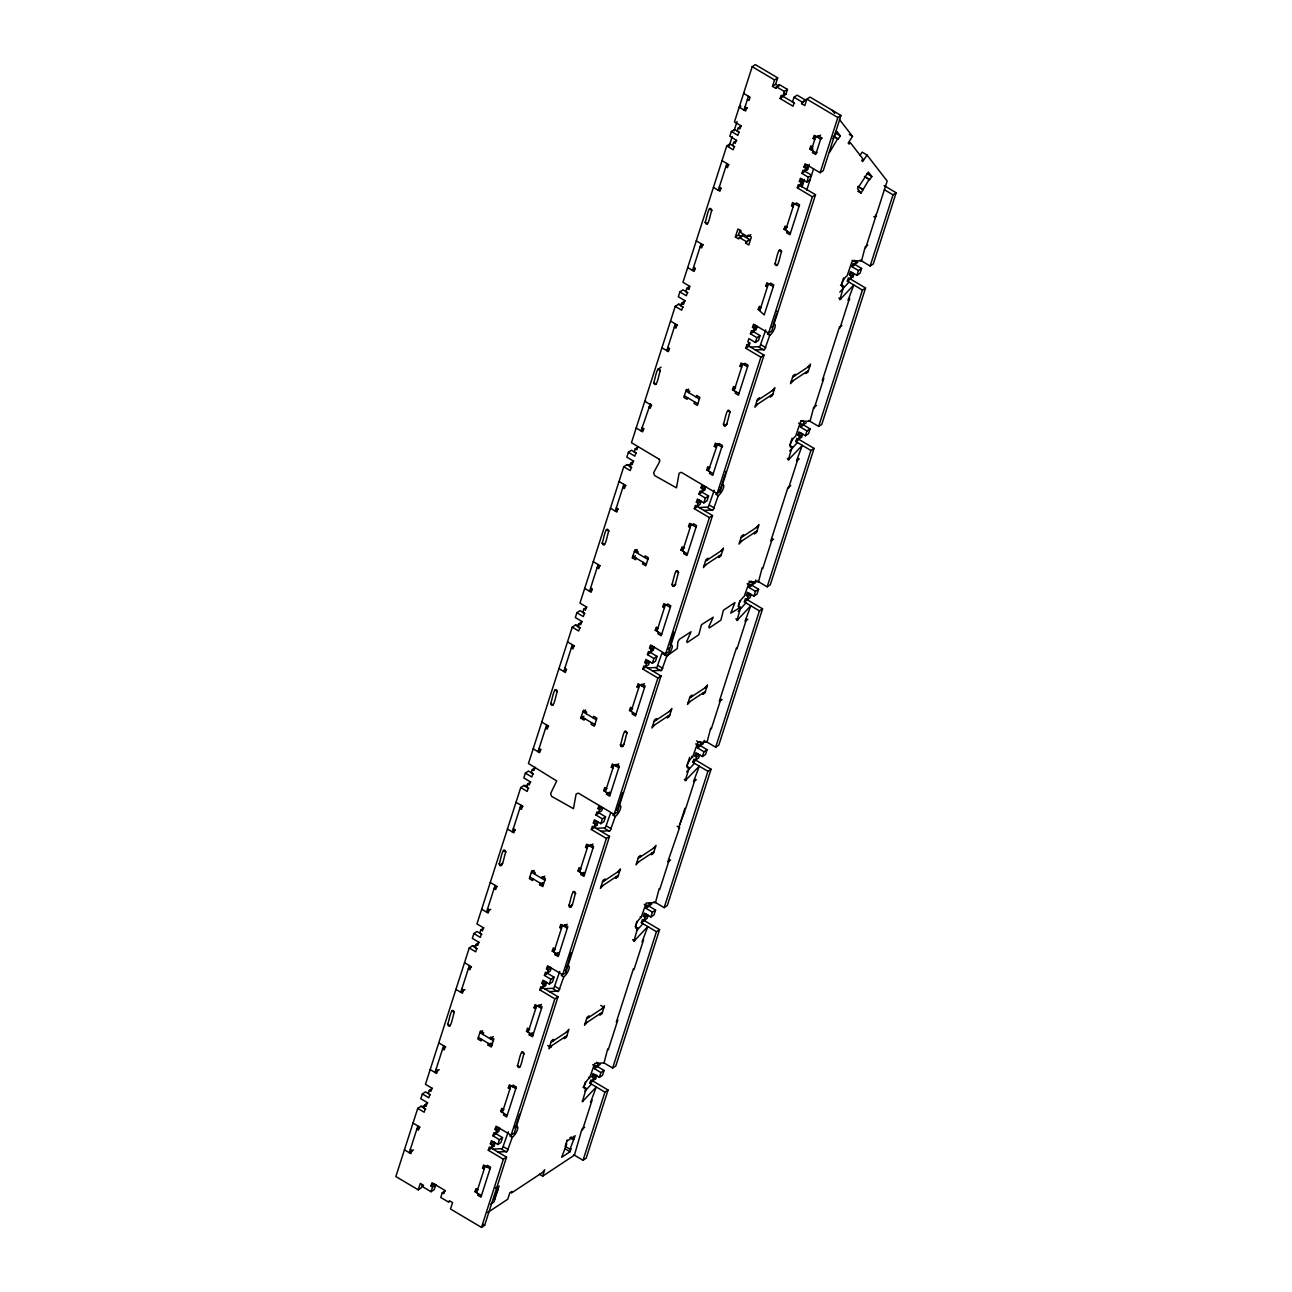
<?xml version="1.0" encoding="UTF-8"?>
<svg xmlns="http://www.w3.org/2000/svg" width="1292" height="1292" viewBox="0 0 1292 1292"><rect width="100%" height="100%" fill="white"/><g stroke="black" fill="none" stroke-linecap="round" stroke-linejoin="round"><path stroke-width="1.5" d="M683.452 304.298L678.381 304.282L675.231 306.365L631.465 442.704L659.356 459.338L659.631 461.648L653.623 472.727L654.608 475.553L676.459 487.843L679.124 473.227L681.304 472.291L717.108 493.56L720.258 491.477L764.024 355.139L748.94 346.175L745.807 348.259L760.891 357.206L764.024 355.139M747.826 619.32L745.048 621.177L750.813 605.77L736.924 620.564L740.736 607.159L730.739 613.183L734.986 602.557L723.391 610.276L720.904 620.128L709.276 627.96L708.807 626.862L713.265 617.188L701.475 624.714L698.794 634.727L687.166 642.576L686.698 641.478L691.058 631.74L679.366 639.33L677.945 641.656L677.25 648.552L666.769 656.061L661.714 670.29L652.412 670.823M447.63 1024.265C450.763 1032.179 453.153 1013.493 454.348 1012.347C451.215 1004.433 448.825 1023.102 447.63 1024.265L450.052 1025.703M499.132 863.863C502.265 871.777 504.655 853.091 505.85 851.929C502.717 844.031 500.311 862.701 499.132 863.863L501.554 865.301M550.634 703.462C553.767 711.359 556.158 692.69 557.353 691.527C554.22 683.63 551.813 702.299 550.634 703.462L553.057 704.899M517.381 1065.69C520.514 1073.587 522.905 1054.918 524.1 1053.755C520.967 1045.842 518.577 1064.527 517.381 1065.69L519.804 1067.127M602.137 543.06C605.254 550.957 607.66 532.288 608.839 531.125C605.722 523.228 603.316 541.897 602.137 543.06L604.559 544.497M568.884 905.288C572.017 913.186 574.407 894.516 575.602 893.353C572.469 885.44 570.079 904.125 568.884 905.288L571.306 906.726M653.623 382.658C656.756 390.555 659.162 371.886 660.341 370.723C657.208 362.81 654.818 381.495 653.623 382.658L656.045 384.095M620.386 744.87C623.519 752.784 625.909 734.114 627.105 732.952C623.971 725.038 621.581 743.724 620.386 744.87L622.809 746.324M705.125 222.256C708.258 230.154 710.648 211.484 711.844 210.321C708.71 202.408 706.32 221.094 705.125 222.256L707.548 223.694M671.888 584.468C675.022 592.382 677.412 573.713 678.607 572.55C675.474 564.636 673.067 583.322 671.888 584.468L674.311 585.906M723.391 424.067C726.508 431.98 728.914 413.295 730.093 412.148C726.976 404.235 724.57 422.904 723.391 424.067L725.813 425.504M774.877 263.665C778.01 271.578 780.416 252.893 781.595 251.73C778.462 243.833 776.072 262.502 774.877 263.665L777.316 265.102M725.668 472.614L725.62 471.596M777.17 312.212L777.122 311.194M659.211 888.508L655.529 902.527L646.226 903.06L641.155 917.352A6.638 2.213 -59.3 0 0 635.987 924.975A6.638 2.213 -59.3 0 0 637.715 928.044L633.823 941.351L647.809 926.59L642.043 941.981M425.956 1106.323L420.885 1106.307L417.736 1108.374L395.853 1176.544L418.204 1189.819L421.353 1187.752L422.371 1184.538M430.365 1094.744L425.52 1091.869L422.371 1093.936L420.821 1098.749L427.297 1102.593L426.263 1105.791L424.648 1104.838L423.615 1108.052M475.763 945.906L472.371 945.889L469.238 947.973L425.456 1084.311L431.932 1088.155L430.898 1091.369L429.283 1090.4L428.25 1093.613M481.868 934.342L477.006 931.467L473.873 933.535L472.323 938.347L478.799 942.191L477.765 945.389L476.15 944.436L475.117 947.65L476.732 948.603L475.698 951.816L469.238 947.973M527.265 785.504L523.874 785.488L520.741 787.571L476.958 923.909L483.434 927.753L482.4 930.951L480.785 929.998L479.752 933.212M533.354 773.94L528.509 771.049L525.376 773.133L523.825 777.945L530.285 781.789L529.268 784.987L527.653 784.034L526.619 787.232L528.234 788.201L527.201 791.415L520.741 787.571M578.768 625.102L575.376 625.086L572.243 627.169L528.46 763.507L556.69 780.949L550.618 793.546L551.619 796.356L573.454 808.647L576.119 794.031L578.315 793.11L614.104 814.364L617.253 812.28L661.019 675.942L645.935 666.979L642.802 669.062L657.886 678.025L661.019 675.942M584.856 613.538L580.011 610.648L576.878 612.731L575.328 617.544L581.788 621.371L580.77 624.585L579.139 623.632L578.122 626.83L579.737 627.799L578.703 630.997L572.243 627.169M631.95 464.7L626.878 464.684L623.745 466.767L579.963 603.106L586.423 606.949L585.405 610.147L583.774 609.194L582.757 612.392L584.372 613.361L583.338 616.575L576.878 612.731M636.358 453.121L631.513 450.246L628.38 452.329L626.83 457.142L633.29 460.969L632.256 464.183L630.641 463.23L629.624 466.428L631.239 467.397L630.205 470.595L623.745 466.767M687.861 292.719L683.016 289.844L679.867 291.927L678.332 296.74L684.792 300.568L683.759 303.781L682.144 302.812L681.11 306.026M734.728 146.755L729.883 143.88L726.734 145.948L682.967 282.302L689.427 286.13L688.394 289.343L686.779 288.391L685.745 291.588L687.36 292.557L686.343 295.755L679.867 291.927M739.363 132.317L734.518 129.442L731.369 131.526L729.835 136.322L736.295 140.166L735.261 143.38L733.646 142.411L732.612 145.625M808.76 165.877L805.61 167.96L803.995 166.991L805.029 163.793L820.113 172.74L823.246 170.673L840.979 115.456L810.003 97.061L806.87 99.145L804.803 105.556L801.573 103.635L805.223 99.952L797.148 95.156L794.015 97.239L792.464 102.052L794.079 103.005L793.046 106.219L780.126 98.531L781.159 95.333L782.774 96.286L785.907 94.219L787.458 89.406L779.367 84.61L775.717 88.276L772.487 86.37L775.62 84.287L777.687 77.875L755.336 64.6L752.186 66.683L734.47 121.9L740.93 125.728L739.896 128.942L738.281 127.973L737.247 131.186M729.205 145.964L732.225 136.548M734.05 130.912L737.07 121.496M417.865 1125.962L409.289 1152.69L413.472 1149.928M443.608 1045.761L435.033 1072.489L439.215 1069.728M469.367 965.56L460.776 992.288L464.975 989.527M495.111 885.359L486.535 912.087L490.718 909.326M520.87 805.158L512.278 831.887L515.072 830.045M535.421 767.513L532.288 769.596L531.254 772.81L532.869 773.763L531.836 776.976L525.376 773.133M546.613 724.941L538.037 751.686L540.831 749.845M572.372 644.74L563.78 671.485L566.574 669.644M598.115 564.539L589.54 591.284L592.317 589.427M623.858 484.338L615.283 511.083L618.077 509.226M638.426 446.709L635.276 448.792L634.259 451.99L635.874 452.959L634.84 456.157L628.38 452.329M675.361 323.937L666.785 350.681L669.579 348.824M701.12 243.736L692.528 270.464L695.322 268.623M726.863 163.535L718.287 190.263L721.081 188.422M748.456 96.286L744.03 110.062L747.39 107.85M425.23 1109.004L424.196 1112.218L417.736 1108.374M429.865 1094.566L428.831 1097.78L422.371 1093.936M481.367 934.164L480.333 937.378L473.873 933.535M534.92 767.351L533.903 770.549L532.288 769.596M637.925 446.531L636.891 449.745L635.276 448.792M682.725 306.995L681.708 310.193L675.231 306.365M734.227 146.577L733.21 149.791L726.734 145.948M738.862 132.155L737.845 135.353L731.369 131.526M688.894 289.521L689.928 286.307L686.779 288.391M418.204 1189.819L420.271 1183.407L423.501 1185.329L422.985 1186.928L431.06 1191.725L434.209 1189.641L435.743 1184.829L434.128 1183.876L430.995 1185.959L432.61 1186.912L435.743 1184.829M772.487 86.37L774.554 79.942L777.687 77.875M775.717 88.276L779.367 84.61M584.598 718.53L584.081 720.128L580.851 718.223L583.419 710.196L586.649 712.118L586.132 713.717M636.084 558.128L635.583 559.727L632.337 557.805L634.921 549.794L638.151 551.716L637.634 553.315M747.632 236.662L748.149 235.063L751.379 236.985L748.811 244.995L745.581 243.09L749.231 239.408L742.238 235.241L738.572 238.923L735.342 237.001L737.926 228.991L741.156 230.897L740.639 232.512L747.632 236.662L750.781 234.595M430.995 1185.959L432.029 1182.745L444.949 1190.417L443.915 1193.63L442.3 1192.678L440.766 1197.474L448.841 1202.287L449.358 1200.672L452.588 1202.594L450.52 1209.005L481.496 1227.4L484.645 1225.317L506.529 1157.148L491.445 1148.2L488.295 1150.268L503.379 1159.231L506.529 1157.148M431.06 1191.725L432.61 1186.912M735.342 237.001L738.491 234.934L740.025 230.121M782.774 96.286L784.309 91.474L787.458 89.406M780.126 98.531L783.259 96.464L784.292 93.25L785.907 94.219M481.593 1039.333L481.076 1040.948L477.846 1039.026L480.414 1031L483.644 1032.922L483.143 1034.521M533.095 878.931L532.579 880.546L529.349 878.625L531.916 870.598L535.146 872.52L534.63 874.119M687.586 397.726L687.069 399.325L683.839 397.403L686.423 389.393L689.653 391.315L689.137 392.913M742.238 235.241L741.721 236.856L738.491 234.934M493.286 1036.604L490.136 1038.687L490.653 1037.072L493.883 1038.994L491.315 1047.021L488.085 1045.099L488.586 1043.5M544.772 876.202L541.639 878.285L542.155 876.67L545.385 878.592L542.818 886.619L539.572 884.697L540.088 883.098M591.591 722.696L591.074 724.295L594.304 726.217L596.888 718.19L593.658 716.269L593.141 717.884M643.093 562.278L642.576 563.893L645.806 565.815L648.39 557.789L645.16 555.867L644.643 557.466M694.595 401.877L694.079 403.492L697.309 405.397L699.893 397.387L696.646 395.465L696.146 397.064M745.581 243.09L749.231 239.408M801.573 103.635L805.223 99.952M481.464 1195.552L475.004 1191.708L476.021 1188.511L477.636 1189.464M484.161 1169.147L482.546 1168.178L483.579 1164.98L490.039 1168.808M488.295 1150.268L489.329 1147.07L490.944 1148.023L494.093 1145.956L495.127 1142.742L493.496 1141.789L490.362 1143.856L491.977 1144.809L495.127 1142.742M490.362 1143.856L491.396 1140.642L497.856 1144.486L500.989 1142.419L502.54 1137.606L496.08 1133.762L492.93 1135.829L499.406 1139.673L502.54 1137.606M492.93 1135.829L493.964 1132.632L495.579 1133.585L498.728 1131.517L499.762 1128.304L498.131 1127.351L494.998 1129.418L496.613 1130.387L499.762 1128.304M494.998 1129.418L496.031 1126.22L511.115 1135.167L514.248 1133.084L558.031 996.746L542.947 987.799L539.798 989.866L554.882 998.829L558.031 996.746M507.207 1115.351L500.747 1111.508L501.78 1108.294L503.395 1109.263M509.92 1088.946L508.305 1087.977L509.339 1084.779L515.799 1088.607M532.966 1035.15L526.506 1031.307L527.524 1028.093L529.139 1029.062M535.663 1008.745L534.048 1007.776L535.082 1004.578L541.542 1008.406M539.798 989.866L540.831 986.668L542.446 987.621L545.595 985.538L546.613 982.34L543.48 984.407L542.446 987.621M543.48 984.407L541.865 983.454L542.898 980.24L549.358 984.084L552.492 982.001L554.042 977.188L547.582 973.361L544.433 975.428L550.909 979.271L554.042 977.188M544.433 975.428L545.466 972.23L547.081 973.183L550.231 971.116L551.248 967.902L549.633 966.949L546.5 969.016L548.115 969.969L551.248 967.902M546.5 969.016L547.533 965.802L562.618 974.766L565.751 972.682L609.517 836.344L594.449 827.397L591.3 829.464L606.384 838.427L609.517 836.344M558.709 954.949L552.249 951.106L553.283 947.892L554.898 948.861M561.422 928.544L559.807 927.575L560.825 924.378L567.301 928.205M584.468 874.749L577.992 870.905L579.026 867.691L580.641 868.66M587.166 848.343L585.551 847.374L586.584 844.177L593.044 848.004M591.3 829.464L592.334 826.25L593.949 827.219L597.082 825.136L598.115 821.938L594.982 824.005L593.949 827.219M594.982 824.005L593.367 823.052L594.385 819.839L600.861 823.682L603.994 821.599L605.544 816.786L599.084 812.959L595.935 815.026L602.395 818.87L605.544 816.786M595.935 815.026L596.969 811.828L598.584 812.781L601.717 810.698L602.75 807.5L599.617 809.567L598.584 812.781M599.617 809.567L598.002 808.614L599.02 805.4M610.212 794.548L603.752 790.704L604.785 787.49L606.4 788.459M612.925 768.142L611.294 767.173L612.327 763.976L618.803 767.803M635.955 714.331L629.495 710.503L630.528 707.289L632.143 708.258M638.668 687.942L637.053 686.973L638.087 683.759L644.547 687.602M642.802 669.062L643.836 665.848L645.451 666.817L648.584 664.734L649.618 661.536L646.485 663.603L645.451 666.817M646.485 663.603L644.87 662.651L645.887 659.437L652.363 663.28L655.496 661.197L657.047 656.384L650.57 652.557L647.437 654.624L653.897 658.468L657.047 656.384M647.437 654.624L648.471 651.41L650.086 652.379L653.219 650.296L654.253 647.098L651.12 649.165L650.086 652.379M651.12 649.165L649.505 648.213L650.522 644.999L665.606 653.962L668.755 651.879L712.522 515.54L697.438 506.577L694.305 508.66L709.389 517.607L712.522 515.54M661.714 634.13L655.254 630.302L656.271 627.088L657.886 628.057M664.411 607.725L662.796 606.772L663.83 603.558L670.29 607.402M687.457 553.929L680.997 550.101L682.031 546.887L683.646 547.84M690.17 527.524L688.555 526.571L689.589 523.357L696.049 527.201M694.305 508.66L695.338 505.447L696.953 506.416L700.086 504.332L701.12 501.118L697.971 503.202L696.953 506.416M697.971 503.202L696.356 502.249L697.389 499.035L703.849 502.879L706.999 500.795L708.549 495.983L702.073 492.139L698.94 494.222L705.4 498.066L708.549 495.983M698.94 494.222L699.973 491.008L701.588 491.977L704.721 489.894L705.755 486.696L702.606 488.764L701.588 491.977M702.606 488.764L700.991 487.811L702.024 484.597M713.216 473.728L706.74 469.9L707.774 466.687L709.389 467.639M715.913 447.323L714.298 446.37L715.332 443.156L721.792 447L722.632 446.451M738.959 393.527L732.499 389.7L733.533 386.486L735.148 387.439M741.673 367.122L740.058 366.169L741.075 362.955L747.551 366.799M745.807 348.259L746.824 345.045L749.974 342.978L748.94 346.175M750.442 333.82L753.575 331.737L760.035 335.581L756.902 337.664L750.442 333.82L751.46 330.607L753.091 331.576L756.224 329.492L757.257 326.278L754.108 328.362L753.091 331.576M754.108 328.362L752.493 327.409L753.527 324.195L768.611 333.142L771.744 331.075L815.527 194.737L800.442 185.773L797.309 187.857L812.377 196.804L815.527 194.737M770.064 284.676L770.581 283.077L773.811 284.983L764.202 314.925L758.242 309.499L759.276 306.285L760.891 307.238M767.416 286.921L765.801 285.968L766.834 282.754L773.294 286.598M790.462 233.125L784.002 229.282L785.035 226.084L786.65 227.037M793.175 206.72L791.544 205.767L792.577 202.553L799.037 206.397M797.309 187.857L798.327 184.643L799.942 185.596L803.091 183.529L801.476 182.56M804.125 180.315L800.975 182.398L799.36 181.429L800.394 178.231L806.854 182.059L810.003 179.992M801.944 173.419L802.962 170.205L804.577 171.174L807.726 169.09L806.111 168.138L805.077 171.335L801.944 173.419L808.404 177.246L811.538 175.179L805.077 171.335M817.045 152.375L816.205 152.924L809.745 149.081L810.778 145.883L812.393 146.836M814.751 139.471L813.136 138.519L814.17 135.305L820.63 139.148L822.31 138.034M476.619 1192.678L485.194 1165.933M490.944 1148.023L491.977 1144.809M495.579 1133.585L496.613 1130.387M502.362 1112.477L510.954 1085.732M528.121 1032.26L536.697 1005.531M547.081 973.183L548.115 969.969M553.864 952.059L562.44 925.33M579.607 871.858L588.199 845.129M605.367 791.657L613.942 764.929M631.11 711.456L639.702 684.728M656.869 631.255L665.445 604.527M682.612 551.054L691.204 524.326M708.371 470.853L717.787 443.56M734.114 390.652L742.69 363.924M759.857 310.451L768.449 283.723M785.617 230.251L794.192 203.522M799.942 185.596L800.975 182.398M804.577 171.174L805.61 167.96M815.785 136.274L811.36 150.05L813.039 148.935M496.08 1133.762L497.113 1130.548M542.947 987.799L543.98 984.585L545.595 985.538M594.449 827.397L595.467 824.183L597.082 825.136M478.234 1193.63L477.717 1195.229L480.947 1197.151L490.556 1167.209L487.326 1165.287L486.809 1166.902M503.977 1113.429L503.46 1115.028L506.69 1116.95L516.315 1087.008L513.086 1085.086L512.569 1086.701M541.461 1004.417L538.312 1006.5L538.829 1004.885L542.059 1006.807L532.449 1036.749L529.219 1034.827L529.736 1033.229M567.204 924.216L564.071 926.283L564.572 924.684L567.818 926.606L558.192 956.548L554.962 954.627L555.479 953.028M592.947 844.015L589.814 846.082L590.331 844.483L593.561 846.405L583.952 876.347L580.722 874.426L581.222 872.827M618.707 763.814L615.557 765.881L616.074 764.283L619.304 766.204L609.695 796.147L606.465 794.225L606.982 792.626M632.725 712.425L632.208 714.024L635.454 715.946L645.063 686.004L641.833 684.082L641.317 685.681L644.45 683.613M658.484 632.224L657.967 633.823L661.197 635.745L670.806 605.803L667.576 603.881L667.06 605.48M684.227 552.023L683.71 553.622L686.94 555.544L696.566 525.602L693.336 523.68L692.819 525.279M709.986 471.806L709.47 473.421L712.7 475.343L722.309 445.401L719.079 443.479L718.562 445.078M735.729 391.605L735.213 393.22L738.443 395.142L748.068 365.2L744.822 363.278L744.321 364.877M787.232 231.203L786.715 232.818L789.945 234.724L799.554 204.782L796.324 202.876L795.807 204.475M812.975 151.002L812.458 152.618L815.704 154.523L821.147 137.533L817.917 135.628L817.4 137.227L820.549 135.143M801.896 187.259L804.415 179.41M807.435 169.995L809.244 164.359M497.856 1144.486L499.406 1139.673M549.358 984.084L550.909 979.271M600.861 823.682L602.395 818.87M652.363 663.28L653.897 658.468M703.849 502.879L705.4 498.066M746.824 345.045L748.456 346.014L749.473 342.8L747.858 341.831L748.892 338.633L755.352 342.461L756.902 337.664M806.854 182.059L808.404 177.246M760.035 335.581L758.501 340.394L755.352 342.461M806.741 190.134L813.492 169.107M493.06 1149.153L502.362 1148.62L508.24 1131.84M544.562 988.751L553.864 988.218L559.743 971.439M596.064 828.35L605.367 827.817L610.632 812.91M647.567 667.948L656.869 667.415L661.924 653.187L666.769 656.061M699.053 507.546L708.355 507.013L714.234 490.233M750.555 347.144L759.857 346.611L765.736 329.831M481.496 1227.4L503.379 1159.231M511.115 1135.167L554.882 998.829M562.618 974.766L606.384 838.427M614.104 814.364L657.886 678.025M665.606 653.962L709.389 517.607M717.108 493.56L760.891 357.206M768.611 333.142L812.377 196.804M820.113 172.74L837.846 117.524L840.979 115.456M497.905 1152.028L507.207 1151.495L512.246 1137.348A6.638 2.213 -59.3 0 0 517.414 1129.725A6.638 2.213 -59.3 0 0 515.669 1126.656L514.701 1126.075M516.251 1124.88L519.659 1114.237M549.407 991.626L558.709 991.093L563.748 976.946A6.638 2.213 -59.3 0 0 568.9 969.323A6.638 2.213 -59.3 0 0 567.172 966.254L566.687 965.964M567.753 964.478L571.209 952.866M600.909 831.224L610.212 830.691L615.25 816.544A6.638 2.213 -59.3 0 0 620.402 808.905A6.638 2.213 -59.3 0 0 618.674 805.837L618.19 805.562M618.674 805.837L622.76 792.594M664.346 654.624L667.27 655.738A6.638 2.213 -59.3 0 0 672.018 648.132A6.638 2.213 -59.3 0 0 670.177 645.435L673.713 632.063M703.914 510.421L713.216 509.888L718.239 495.724A6.638 2.213 -59.3 0 0 723.407 488.101A6.638 2.213 -59.3 0 0 721.679 485.033L725.087 474.39M755.4 350.019L764.702 349.486L769.741 335.322A6.638 2.213 -59.3 0 0 774.909 327.7A6.638 2.213 -59.3 0 0 773.181 324.631L776.589 313.988M553.073 1041.013L553.574 1039.414L551.49 1040.803L548.906 1048.813L551.523 1045.826M603.025 885.424L600.409 888.412L602.993 880.401L605.076 879.012L604.559 880.611M654.527 725.022L651.911 728.01L654.495 719.999L656.578 718.61L656.061 720.209M706.013 564.62L703.413 567.608L705.981 559.581L708.081 558.209L707.564 559.807M757.516 404.218L754.916 407.206L757.483 399.18L759.583 397.807L759.066 399.406M564.782 1037.072L564.265 1038.671L566.364 1037.282L568.932 1029.272L566.332 1032.26M616.284 876.67L615.767 878.269L617.867 876.88L620.435 868.87L617.818 871.858M667.786 716.252L667.27 717.867L669.353 716.479L671.937 708.452L669.321 711.44M719.289 555.851L718.772 557.466L720.855 556.077L723.439 548.05L720.823 551.038M770.775 395.449L770.258 397.048L772.358 395.675L774.942 387.648L772.325 390.636M587.117 1022.311L584.501 1025.299L587.085 1017.272L589.168 1015.883L588.651 1017.498M638.619 861.893L636.003 864.881L638.587 856.871L640.67 855.482L640.154 857.081M690.106 701.491L687.505 704.479L690.073 696.469L692.173 695.08L691.656 696.679M741.608 541.09L739.008 544.077L741.576 536.067L743.675 534.678L743.158 536.277M793.11 380.688L790.51 383.676L793.078 375.649L795.178 374.276L794.661 375.875M539.442 1174.234L542.672 1176.156L544.723 1169.728L542.123 1172.716L511.406 1193.017L511.923 1191.418L509.839 1192.807L507.772 1199.218L487.714 1212.477M600.376 1013.542L599.859 1015.141L601.959 1013.752L604.527 1005.741L601.91 1008.729M651.879 853.14L651.362 854.739L653.445 853.35L656.029 845.339L653.413 848.327M703.381 692.738L702.864 694.337L704.947 692.948L707.532 684.938L704.915 687.925M754.867 532.32L754.35 533.935L756.45 532.546L759.034 524.52L756.418 527.507M806.37 371.918L805.853 373.533L807.952 372.144L810.52 364.118L807.92 367.106M583.015 1087.38A6.638 2.213 -59.3 0 0 583.79 1087.008L585.518 1081.662M637.004 921.261L635.293 926.606L637.715 928.044M689.653 757.29L686.795 766.188L689.217 767.642L685.18 780.756L699.311 766.172L693.546 781.579L696.34 779.722M738.313 605.722L740.025 600.409M789.8 445.385L792.077 438.263M840.511 285.37A6.638 2.213 -59.3 0 0 841.302 284.983L843.579 277.861M567.204 1139.948L565.153 1146.359L569.998 1149.234L571.048 1148.54L570.014 1151.753L561.649 1157.293L566.817 1143.759L565.767 1144.454M607.708 1048.91L604.026 1062.928L594.724 1063.461L589.653 1077.754A6.638 2.213 -59.3 0 0 584.485 1085.377A6.638 2.213 -59.3 0 0 586.213 1088.445L582.321 1101.753L596.306 1086.992L590.541 1102.383M689.217 767.642A6.638 2.213 -59.3 0 1 687.489 764.573A6.638 2.213 -59.3 0 1 692.657 756.951L697.728 742.658L707.031 742.125L710.713 728.107M738.297 606.352L740.235 607.498A6.638 2.213 -59.3 0 1 739.121 603.768A6.638 2.213 -59.3 0 1 744.16 596.533L749.231 582.24L758.533 581.707L762.199 567.705M816.496 405.462L813.702 407.303L810.036 421.305L801.573 421.273L800.362 422.306L795.646 436.131A6.638 2.213 -59.3 0 0 790.494 443.754A6.638 2.213 -59.3 0 0 792.222 446.822L788.233 460.065L802.3 445.369L796.534 460.76L799.328 458.918M867.723 245.238L865.204 246.901L861.538 260.903L853.075 260.871L851.864 261.905L847.148 275.729A6.638 2.213 -59.3 0 0 841.996 283.352A6.638 2.213 -59.3 0 0 843.724 286.42L839.816 299.744L853.802 284.967L848.037 300.358L849.716 299.26M589.846 1083.148L592.98 1081.065L608.064 1090.028L604.931 1092.111L589.846 1083.148L590.88 1079.934L592.495 1080.903L595.628 1078.82L596.662 1075.622L595.047 1074.653L591.898 1076.737L593.513 1077.689L596.662 1075.622M591.898 1076.737L592.931 1073.523L599.391 1077.367L602.54 1075.283L604.091 1070.47L597.615 1066.643L594.481 1068.71L600.942 1072.554L604.091 1070.47M594.481 1068.71L595.515 1065.496L597.13 1066.465L600.263 1064.382M641.349 922.746L644.482 920.663L659.566 929.626L656.433 931.693L641.349 922.746L642.366 919.533L643.997 920.502L647.13 918.418L648.164 915.204L645.015 917.288L643.997 920.502M645.015 917.288L643.4 916.335L644.433 913.121L650.893 916.965L654.043 914.881L655.577 910.069L649.117 906.225L645.984 908.308L652.444 912.152L655.577 910.069M645.984 908.308L647.001 905.094L648.632 906.063L651.766 903.98M692.851 762.345L695.984 760.261L711.068 769.225L707.919 771.292L692.851 762.345L693.869 759.131L695.484 760.1L698.633 758.016L699.666 754.803L696.517 756.886L695.484 760.1M696.517 756.886L694.902 755.917L695.936 752.719L702.396 756.547L705.545 754.48L707.079 749.667L700.619 745.823L697.486 747.907L703.946 751.75L707.079 749.667M697.486 747.907L698.504 744.693L700.119 745.662L703.268 743.578L704.302 740.364M744.337 601.943L747.487 599.859L762.571 608.823L759.421 610.89L744.337 601.943L745.371 598.729L746.986 599.682L750.135 597.615L751.153 594.401L748.02 596.484L746.986 599.682M748.02 596.484L746.405 595.515L747.438 592.317L753.898 596.145L757.031 594.078L758.582 589.265L752.122 585.421L748.972 587.505L755.449 591.332L758.582 589.265M748.972 587.505L750.006 584.291L751.621 585.26L754.77 583.177L755.788 579.963M795.84 441.541L798.989 439.458L814.073 448.405L810.924 450.488L795.84 441.541L796.873 438.327L798.488 439.28L801.638 437.213L802.655 433.999L799.522 436.082L798.488 439.28M799.522 436.082L797.907 435.113L798.94 431.916L805.4 435.743L808.534 433.676L810.084 428.863L803.624 425.02L800.475 427.103L806.935 430.93L810.084 428.863M800.475 427.103L801.508 423.889L803.123 424.842L806.273 422.775M847.342 281.123L850.491 279.056L865.559 288.003L862.426 290.086L847.342 281.123L848.376 277.925L849.991 278.878L853.124 276.811L854.157 273.597L851.024 275.68L849.991 278.878M851.024 275.68L849.409 274.712L850.427 271.498L856.903 275.341L860.036 273.274L861.586 268.461L855.126 264.618L851.977 266.701L858.437 270.529L861.586 268.461M851.977 266.701L853.011 263.487L854.626 264.44L857.759 262.373L856.144 261.404M569.998 1149.234L575.166 1135.716L566.784 1141.24M592.495 1080.903L593.513 1077.689M597.13 1066.465L598.148 1063.251L596.533 1062.299M648.632 906.063L649.65 902.85M700.119 745.662L701.152 742.448L699.537 741.495M751.621 585.26L752.655 582.046L751.04 581.077M803.123 424.842L804.157 421.644L802.542 420.675M854.626 264.44L855.659 261.242L854.044 260.273M592.98 1081.065L594.013 1077.867L595.628 1078.82M649.117 906.225L650.151 903.027M616.284 1022.182L633.451 968.709M684.954 808.308L678.526 828.366L679.56 827.671L677.137 826.234M736.456 647.906L719.289 701.378L722.083 699.521M822.293 380.559L839.461 327.102L841.964 325.439M873.796 216.571L874.765 217.137L876.832 213.245L887.168 181.041L866.997 155.008L862.135 152.133L859.971 155.444M582.482 1130.032L592.107 1100.09M599.391 1077.367L600.942 1072.554M608.241 1049.831L617.851 1019.889M633.984 969.63L643.61 939.688M650.893 916.965L652.444 912.152M659.744 889.429L669.353 859.487M679.56 827.671L667.786 861.78L670.58 859.939M685.487 809.228L695.096 779.286M702.396 756.547L703.946 751.75M711.246 729.011L720.855 699.069M736.989 648.81L746.598 618.868M753.898 596.145L755.449 591.332M762.732 568.609L772.358 538.667M788.491 488.408L798.101 458.466M805.4 435.743L806.935 430.93M814.235 408.207L823.844 378.265M839.994 328.007L849.603 298.064M856.903 275.341L858.437 270.529M865.737 247.806L876.315 214.843M573.745 1154.757L583.031 1160.281L604.931 1092.111M604.268 1063.074L612.65 1068.048L656.433 931.693M654.091 901.671L664.153 907.646L707.919 771.292M705.61 741.269L715.655 747.228L759.421 610.89M757.096 580.867L767.157 586.826L810.924 450.488M808.598 420.465L818.643 426.425L862.426 290.086M860.101 260.047L870.146 266.023L893.014 194.834L896.147 192.75L884.099 185.596M608.064 1090.028L586.18 1158.197L583.031 1160.281M659.566 929.626L615.799 1065.965L612.65 1068.048M711.068 769.225L667.286 905.563L664.153 907.646M762.571 608.823L718.788 745.161L715.655 747.228M814.073 448.405L770.29 584.759L767.157 586.826M865.559 288.003L821.793 424.357L818.643 426.425M896.147 192.75L873.295 263.956L870.146 266.023M832.969 138.599L836.877 131.413L840.333 135.886L838.169 139.197L833.324 136.322M834.503 136.726L837.733 138.648L829.512 152.44M839.477 119.526L852.542 136.371L848.214 142.992L849.086 144.106L850.168 142.459L862.878 158.851L861.796 160.515L862.652 161.629L866.997 155.008M857.759 191.151L860.989 193.073L869.225 179.265L864.38 176.39M866.431 177.908L869.661 179.83L871.825 176.519L868.369 172.046L857.533 188.6L860.989 193.073M839.832 292.057L848.957 282.092M789.638 451.037L797.455 442.494M738.136 611.439L745.952 602.896M686.633 771.841L694.466 763.297M636.439 930.821L642.964 923.699M584.937 1091.223L591.461 1084.101M744.45 92.862L743.611 93.412L750.071 97.255L749.037 100.453L747.422 99.5M740.865 106.089L739.185 107.188L745.645 111.031L746.679 107.817L745.064 106.865M738.281 127.973L741.414 125.905M733.646 142.411L736.779 140.344M728.979 164.665L725.829 166.749L727.444 167.702L728.478 164.488L722.018 160.66M813.136 138.519L816.286 136.435M809.745 149.081L812.894 147.013M803.995 166.991L807.145 164.924M703.219 244.866L700.086 246.95L701.701 247.903L702.735 244.705L696.275 240.861M799.36 181.429L802.51 179.362M791.544 205.767L794.693 203.684M784.002 229.282L787.135 227.214M682.144 302.812L685.293 300.745M677.476 325.067L674.343 327.151L675.958 328.103L676.976 324.906L670.516 321.062M765.801 285.968L768.95 283.885M874.765 217.137L876.428 216.039M661.068 367.203L657.919 369.286L660.341 370.723M758.242 309.499L761.392 307.415M752.493 327.409L755.642 325.326M645.612 400.714L644.773 401.263L651.233 405.107L650.199 408.304L648.584 407.351L651.733 405.268M650.457 403.589L641.026 430.882L643.82 429.025M849.409 274.712L852.542 272.644M688.701 389.15L685.907 390.991L699.376 398.986M740.058 366.169L743.191 364.086M732.499 389.7L735.633 387.616M630.641 463.23L633.791 461.147M625.974 485.469L622.841 487.552L624.456 488.505L625.473 485.308L619.013 481.464M756.967 400.795L774.425 389.247M792.561 377.264L810.019 365.733M724.214 425.989L727.348 423.921M755.432 405.607L772.874 394.06M791.027 382.077L808.469 370.546M714.298 446.37L717.448 444.287M706.74 469.9L709.889 467.817M700.991 487.811L704.14 485.727M600.231 565.67L597.082 567.753L598.697 568.706L599.73 565.508L593.27 561.665M696.356 502.249L699.505 500.165M797.907 435.113L801.04 433.046M637.198 549.552L634.404 551.393L647.873 559.388M632.337 557.805L635.486 555.738M688.555 526.571L691.688 524.487M583.774 609.194L586.923 607.111M680.997 550.101L684.146 548.018M579.139 623.632L582.288 621.549M790.752 485.663L787.958 487.504L770.791 540.977L773.585 539.119M574.472 645.887L571.339 647.954L572.954 648.907L573.987 645.709L567.511 641.866M705.48 561.196L722.922 549.665M741.059 537.666L758.517 526.135M672.712 586.39L675.845 584.323M703.93 566.009L721.372 554.478M739.525 542.478L756.967 530.947M662.796 606.772L665.945 604.688M655.254 630.302L658.387 628.219M649.505 648.213L652.638 646.129M548.729 726.088L545.579 728.155L547.194 729.124L548.228 725.91L541.768 722.067M644.87 662.651L648.003 660.567M746.405 595.515L749.538 593.448M585.696 709.954L582.902 711.795L596.371 719.789M580.851 718.223L583.984 716.139M637.053 686.973L640.186 684.905M629.495 710.503L632.644 708.42M527.653 784.034L530.786 781.951M522.969 806.289L519.836 808.356L521.451 809.325L522.485 806.111L516.025 802.267M653.978 721.598L671.42 710.067M689.557 698.068L707.015 686.537M620.79 746.453L623.939 744.37M652.428 726.411L669.87 714.88M688.022 702.88L705.464 691.349M611.294 767.173L614.443 765.106M603.752 790.704L606.885 788.621M606.465 794.225L609.598 792.141M499.536 865.43L502.669 863.363M598.002 808.614L601.135 806.531M497.226 886.49L494.093 888.557L495.708 889.526L496.726 886.312L490.266 882.468M593.367 823.052L596.5 820.969M694.902 755.917L698.051 753.85M534.194 870.356L531.4 872.197L544.869 880.207M585.551 847.374L588.7 845.307M539.572 884.697L542.721 882.614M480.785 929.998L483.919 927.914M577.992 870.905L581.142 868.822M580.722 874.426L583.855 872.358M476.15 944.436L479.284 942.352M683.92 811.521L684.97 810.827L679.544 825.152M471.483 966.691L468.334 968.758L469.949 969.727L470.982 966.513L464.522 962.669M602.476 882L619.918 870.469M638.07 858.469L655.512 846.938M569.288 906.855L572.437 904.771M600.925 886.813L618.367 875.282M636.52 863.282L653.962 851.751M559.807 927.575L562.941 925.508M552.249 951.106L555.382 949.022M554.962 954.627L558.112 952.559M445.724 1046.891L442.591 1048.959L444.206 1049.928L445.239 1046.714L438.763 1042.87M541.865 983.454L544.998 981.371M643.4 916.335L646.549 914.252M482.691 1030.758L479.897 1032.615L493.366 1040.609M534.048 1007.776L537.197 1005.709M488.085 1045.099L491.218 1043.032M429.283 1090.4L432.416 1088.332M526.506 1031.307L529.639 1029.223M529.219 1034.827L532.352 1032.76M424.648 1104.838L427.781 1102.754M419.981 1127.092L416.832 1129.16L418.447 1130.129L419.48 1126.915L413.02 1123.087M550.973 1042.402L568.415 1030.871M586.568 1018.871L604.01 1007.34L600.78 1005.418M549.423 1047.214L566.881 1035.683M585.018 1023.684L602.46 1012.153M508.305 1087.977L511.438 1085.91M500.747 1111.508L503.896 1109.44M442.3 1192.678L445.449 1190.594M482.546 1168.178L485.695 1166.111M475.004 1191.708L478.137 1189.641M584.743 1127.27L581.949 1129.111L574.423 1155.161L542.672 1176.156M495.74 1188.204L499.1 1185.991L493.948 1202.044L490.605 1204.257M494.981 1198.831L493.932 1199.525L498.066 1189.205L494.836 1187.283M759.018 347.177L763.863 350.051M707.515 507.578L712.36 510.453M656.013 667.98L661.003 670.839M604.511 828.382L609.501 831.241M752.186 66.683L774.554 79.942M806.87 99.145L837.846 117.524M775.62 84.287L778.866 86.209M776.234 86.677L784.309 91.474M794.015 97.239L802.09 102.036M849.312 134.449L852.542 136.371M783.259 96.464L794.58 103.182M835.488 133.011L840.333 135.886M866.98 173.645L871.825 176.519M884.406 189.73L893.014 194.834M857.888 186.323L862.733 189.197M858.308 186.872L863.169 189.762M852.106 260.306L853.075 260.871M719.305 187.065L720.936 188.018L719.902 191.232L713.426 187.388M851.509 275.842L853.124 276.811M841.302 284.983L843.724 286.42M709.421 208.884L711.844 210.321M779.173 250.293L781.595 251.73M739.089 237.324L746.098 241.475M838.831 298.064L840.769 299.211M693.562 267.266L695.177 268.219L694.143 271.433L687.683 267.589M769.741 335.322L767.319 333.885A6.638 2.213 -59.3 0 0 769.241 332.06M754.609 328.539L756.224 329.492M760.956 344.738L765.801 347.613M678.381 304.282L683.226 307.157M800.604 420.707L801.573 421.273M798.666 423.146L799.635 423.711M667.819 347.467L669.434 348.42L668.4 351.634L661.94 347.79M800.006 436.244L801.638 437.213M790.284 445.675L792.222 446.822M727.671 410.695L730.093 412.148M684.356 395.804L697.825 403.798M787.329 458.466L789.267 459.613M642.059 427.668L643.674 428.621L642.641 431.835L636.181 427.991M718.239 495.724L715.816 494.287A6.638 2.213 -59.3 0 0 719.709 489.555M703.106 488.941L704.721 489.894M709.453 505.14L714.298 508.014M626.878 464.684L631.723 467.559M753.155 582.224L754.77 583.177M749.102 581.109L750.071 581.691M747.164 583.548L748.133 584.129M616.316 507.869L617.931 508.822L616.898 512.036L610.438 508.192M606.416 529.688L608.839 531.125M676.184 571.112L678.607 572.55M632.854 556.206L646.323 564.2M735.826 618.868L737.764 620.015M590.557 588.07L592.172 589.023L591.155 592.237L584.678 588.393M651.604 649.343L653.219 650.296M657.951 665.542L662.796 668.416M575.376 625.086L580.221 627.96M701.653 742.625L703.268 743.578M696.63 740.93L698.568 742.092M695.677 743.95L696.646 744.531M564.814 668.271L566.429 669.24L565.395 672.438L558.935 668.61M691.688 756.369L692.657 756.951M554.914 690.09L557.353 691.527M624.682 731.514L627.105 732.952M581.352 716.608L594.821 724.602M684.324 779.27L686.262 780.416M539.055 748.472L540.686 749.441L539.652 752.638L533.192 748.811M615.25 816.544L612.828 815.091A6.638 2.213 -59.3 0 0 614.734 813.282M606.449 825.943L611.294 828.818M523.874 785.488L528.719 788.378M644.175 904.352L645.144 904.933M513.312 828.673L514.927 829.642L513.893 832.839L507.433 829.012M640.186 916.771L641.155 917.352M503.428 850.491L505.85 851.929M573.18 891.916L575.602 893.353M529.865 877.01L543.318 885.004M634.76 940.834L632.822 939.672L633.774 940.318M487.568 908.874L489.183 909.843L488.15 913.04L481.69 909.213M563.748 976.946L561.326 975.508A6.638 2.213 -59.3 0 0 563.231 973.683M554.946 986.345L559.807 989.22M553.024 988.784L557.869 991.658M472.371 945.889L477.233 948.78M592.673 1064.753L593.642 1065.335M461.809 989.074L463.424 990.043L462.391 993.241L455.931 989.414M547.776 1045.519L551.006 1047.441M588.684 1077.173L589.653 1077.754M583.79 1087.008L586.213 1088.445M451.925 1010.893L454.348 1012.347M521.677 1052.318L524.1 1053.755M478.363 1037.428L491.832 1045.422M582.304 1100.655L583.273 1101.236M570.903 1136.992L574.133 1138.914M569.853 1137.687L573.083 1139.609M436.066 1069.275L437.681 1070.244L436.648 1073.442L430.188 1069.614M565.169 1148.879L570.014 1151.753M512.246 1137.348L509.823 1135.91A6.638 2.213 -59.3 0 0 511.729 1134.085M503.46 1146.747L508.305 1149.622M501.522 1149.186L506.367 1152.06M492.478 1144.987L494.093 1145.956M420.885 1106.307L425.73 1109.182M410.307 1149.476L411.922 1150.445L410.904 1153.659L404.428 1149.815M483.095 1224.412L484.645 1225.317M658.645 458.838L659.695 460.146M832.355 110.337L834.729 113.405M515.379 1125.978A6.638 2.213 -59.3 0 1 514.975 1128.287M566.881 965.576A6.638 2.213 -59.3 0 1 566.477 967.869M565.961 969.242A6.638 2.213 -59.3 0 1 565.202 970.76M618.19 804.383A6.638 2.213 -59.3 0 1 618.287 806.24M617.98 807.468A6.638 2.213 -59.3 0 1 616.704 810.359M669.159 647.954A6.638 2.213 -59.3 0 1 668.497 649.408M666.704 652.266A6.638 2.213 -59.3 0 1 664.847 654.301M720.984 486.664A6.638 2.213 -59.3 0 1 720.468 488.037M772.487 326.262A6.638 2.213 -59.3 0 1 771.97 327.635"/></g></svg>
